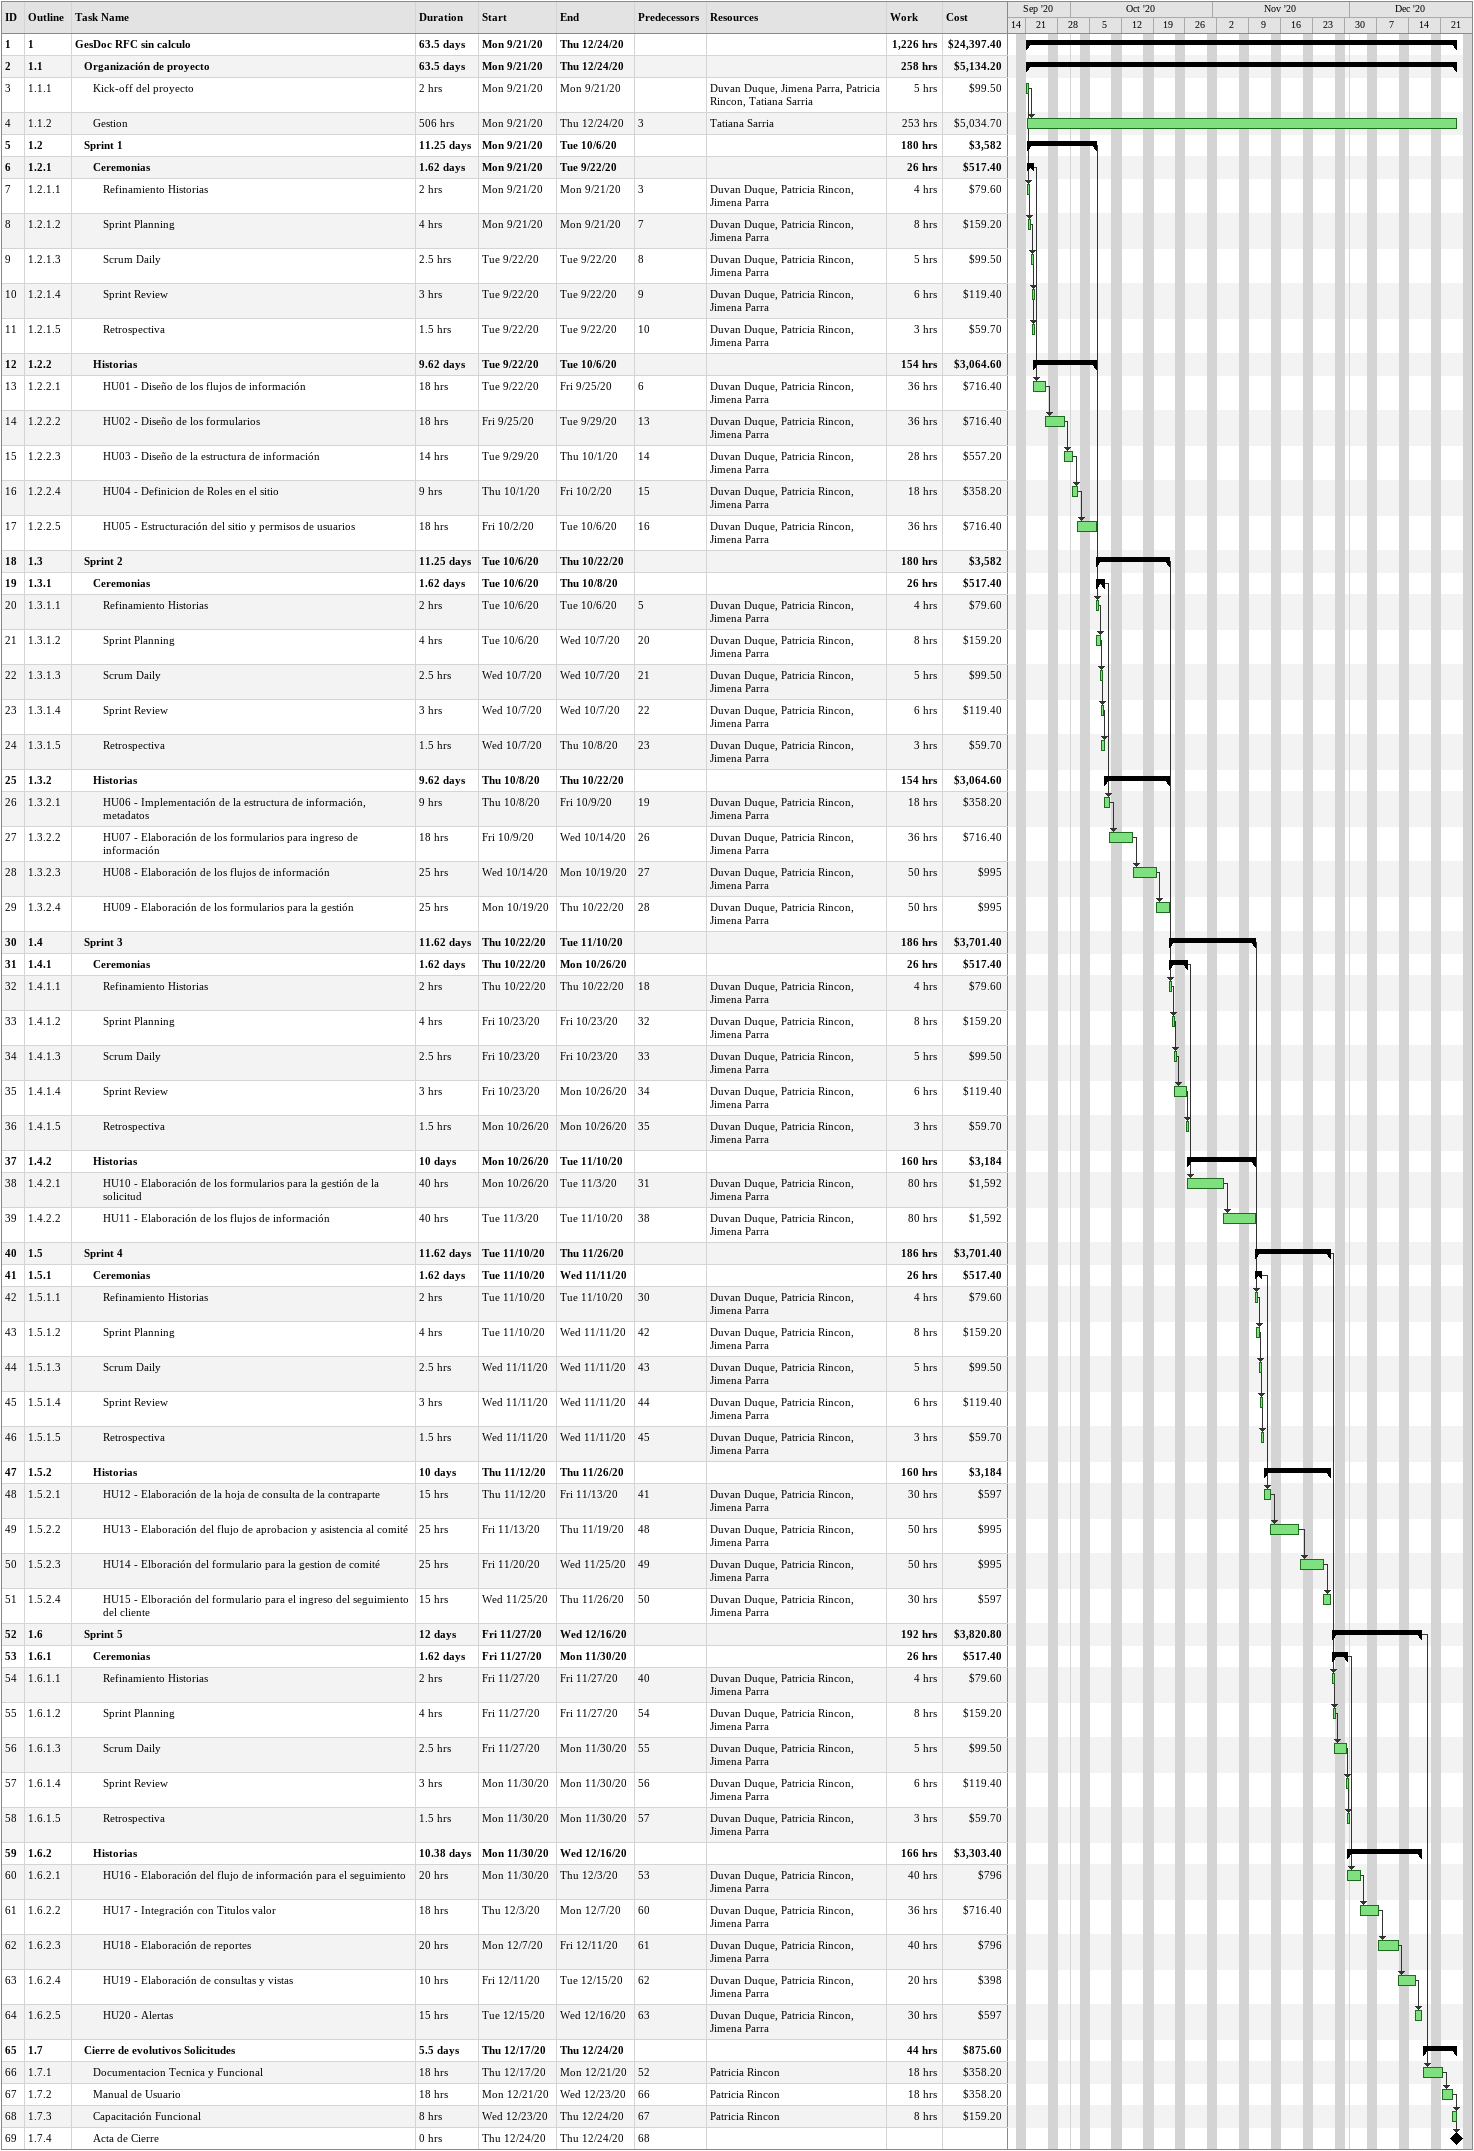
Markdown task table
| ID | WBS | Task | Duration | Start | Finish | Predecessors | Resources | Work (h) | Cost ($) |
|---|---|---|---|---|---|---|---|---|---|
| 1 | 1 | **GesDoc RFC sin calculo** | 63.5d | 2020-09-21 | 2020-12-24 |  |  | 1226 | 24397.40 |
| 2 | 1.1 | **Organización de proyecto** | 63.5d | 2020-09-21 | 2020-12-24 |  |  | 258 | 5134.20 |
| 3 | 1.1.1 | Kick-off del proyecto | 2h | 2020-09-21 | 2020-09-21 |  | Duvan Duque, Jimena Parra, Patricia Rincon, Tatiana Sarria | 5 | 99.50 |
| 4 | 1.1.2 | Gestion | 506h | 2020-09-21 | 2020-12-24 | 3 | Tatiana Sarria | 253 | 5034.70 |
| 5 | 1.2 | **Sprint 1** | 11.25d | 2020-09-21 | 2020-10-06 |  |  | 180 | 3582 |
| 6 | 1.2.1 | **Ceremonias** | 1.62d | 2020-09-21 | 2020-09-22 |  |  | 26 | 517.40 |
| 7 | 1.2.1.1 | Refinamiento Historias | 2h | 2020-09-21 | 2020-09-21 | 3 | Duvan Duque, Patricia Rincon, Jimena Parra | 4 | 79.60 |
| 8 | 1.2.1.2 | Sprint Planning | 4h | 2020-09-21 | 2020-09-21 | 7 | Duvan Duque, Patricia Rincon, Jimena Parra | 8 | 159.20 |
| 9 | 1.2.1.3 | Scrum Daily | 2.5h | 2020-09-22 | 2020-09-22 | 8 | Duvan Duque, Patricia Rincon, Jimena Parra | 5 | 99.50 |
| 10 | 1.2.1.4 | Sprint Review | 3h | 2020-09-22 | 2020-09-22 | 9 | Duvan Duque, Patricia Rincon, Jimena Parra | 6 | 119.40 |
| 11 | 1.2.1.5 | Retrospectiva | 1.5h | 2020-09-22 | 2020-09-22 | 10 | Duvan Duque, Patricia Rincon, Jimena Parra | 3 | 59.70 |
| 12 | 1.2.2 | **Historias** | 9.62d | 2020-09-22 | 2020-10-06 |  |  | 154 | 3064.60 |
| 13 | 1.2.2.1 | HU01 - Diseño de los flujos de información | 18h | 2020-09-22 | 2020-09-25 | 6 | Duvan Duque, Patricia Rincon, Jimena Parra | 36 | 716.40 |
| 14 | 1.2.2.2 | HU02 - Diseño de los formularios | 18h | 2020-09-25 | 2020-09-29 | 13 | Duvan Duque, Patricia Rincon, Jimena Parra | 36 | 716.40 |
| 15 | 1.2.2.3 | HU03 - Diseño de la estructura de información | 14h | 2020-09-29 | 2020-10-01 | 14 | Duvan Duque, Patricia Rincon, Jimena Parra | 28 | 557.20 |
| 16 | 1.2.2.4 | HU04 - Definicion de Roles en el sitio | 9h | 2020-10-01 | 2020-10-02 | 15 | Duvan Duque, Patricia Rincon, Jimena Parra | 18 | 358.20 |
| 17 | 1.2.2.5 | HU05 - Estructuración del sitio y permisos de usuarios | 18h | 2020-10-02 | 2020-10-06 | 16 | Duvan Duque, Patricia Rincon, Jimena Parra | 36 | 716.40 |
| 18 | 1.3 | **Sprint 2** | 11.25d | 2020-10-06 | 2020-10-22 |  |  | 180 | 3582 |
| 19 | 1.3.1 | **Ceremonias** | 1.62d | 2020-10-06 | 2020-10-08 |  |  | 26 | 517.40 |
| 20 | 1.3.1.1 | Refinamiento Historias | 2h | 2020-10-06 | 2020-10-06 | 5 | Duvan Duque, Patricia Rincon, Jimena Parra | 4 | 79.60 |
| 21 | 1.3.1.2 | Sprint Planning | 4h | 2020-10-06 | 2020-10-07 | 20 | Duvan Duque, Patricia Rincon, Jimena Parra | 8 | 159.20 |
| 22 | 1.3.1.3 | Scrum Daily | 2.5h | 2020-10-07 | 2020-10-07 | 21 | Duvan Duque, Patricia Rincon, Jimena Parra | 5 | 99.50 |
| 23 | 1.3.1.4 | Sprint Review | 3h | 2020-10-07 | 2020-10-07 | 22 | Duvan Duque, Patricia Rincon, Jimena Parra | 6 | 119.40 |
| 24 | 1.3.1.5 | Retrospectiva | 1.5h | 2020-10-07 | 2020-10-08 | 23 | Duvan Duque, Patricia Rincon, Jimena Parra | 3 | 59.70 |
| 25 | 1.3.2 | **Historias** | 9.62d | 2020-10-08 | 2020-10-22 |  |  | 154 | 3064.60 |
| 26 | 1.3.2.1 | HU06 - Implementación de la estructura de información, metadatos | 9h | 2020-10-08 | 2020-10-09 | 19 | Duvan Duque, Patricia Rincon, Jimena Parra | 18 | 358.20 |
| 27 | 1.3.2.2 | HU07 - Elaboración de los formularios para ingreso de información | 18h | 2020-10-09 | 2020-10-14 | 26 | Duvan Duque, Patricia Rincon, Jimena Parra | 36 | 716.40 |
| 28 | 1.3.2.3 | HU08 - Elaboración de los flujos de información | 25h | 2020-10-14 | 2020-10-19 | 27 | Duvan Duque, Patricia Rincon, Jimena Parra | 50 | 995 |
| 29 | 1.3.2.4 | HU09 - Elaboración de los formularios para la gestión | 25h | 2020-10-19 | 2020-10-22 | 28 | Duvan Duque, Patricia Rincon, Jimena Parra | 50 | 995 |
| 30 | 1.4 | **Sprint 3** | 11.62d | 2020-10-22 | 2020-11-10 |  |  | 186 | 3701.40 |
| 31 | 1.4.1 | **Ceremonias** | 1.62d | 2020-10-22 | 2020-10-26 |  |  | 26 | 517.40 |
| 32 | 1.4.1.1 | Refinamiento Historias | 2h | 2020-10-22 | 2020-10-22 | 18 | Duvan Duque, Patricia Rincon, Jimena Parra | 4 | 79.60 |
| 33 | 1.4.1.2 | Sprint Planning | 4h | 2020-10-23 | 2020-10-23 | 32 | Duvan Duque, Patricia Rincon, Jimena Parra | 8 | 159.20 |
| 34 | 1.4.1.3 | Scrum Daily | 2.5h | 2020-10-23 | 2020-10-23 | 33 | Duvan Duque, Patricia Rincon, Jimena Parra | 5 | 99.50 |
| 35 | 1.4.1.4 | Sprint Review | 3h | 2020-10-23 | 2020-10-26 | 34 | Duvan Duque, Patricia Rincon, Jimena Parra | 6 | 119.40 |
| 36 | 1.4.1.5 | Retrospectiva | 1.5h | 2020-10-26 | 2020-10-26 | 35 | Duvan Duque, Patricia Rincon, Jimena Parra | 3 | 59.70 |
| 37 | 1.4.2 | **Historias** | 10d | 2020-10-26 | 2020-11-10 |  |  | 160 | 3184 |
| 38 | 1.4.2.1 | HU10 - Elaboración de los formularios para la gestión de la solicitud | 40h | 2020-10-26 | 2020-11-03 | 31 | Duvan Duque, Patricia Rincon, Jimena Parra | 80 | 1592 |
| 39 | 1.4.2.2 | HU11 - Elaboración de los flujos de información | 40h | 2020-11-03 | 2020-11-10 | 38 | Duvan Duque, Patricia Rincon, Jimena Parra | 80 | 1592 |
| 40 | 1.5 | **Sprint 4** | 11.62d | 2020-11-10 | 2020-11-26 |  |  | 186 | 3701.40 |
| 41 | 1.5.1 | **Ceremonias** | 1.62d | 2020-11-10 | 2020-11-11 |  |  | 26 | 517.40 |
| 42 | 1.5.1.1 | Refinamiento Historias | 2h | 2020-11-10 | 2020-11-10 | 30 | Duvan Duque, Patricia Rincon, Jimena Parra | 4 | 79.60 |
| 43 | 1.5.1.2 | Sprint Planning | 4h | 2020-11-10 | 2020-11-11 | 42 | Duvan Duque, Patricia Rincon, Jimena Parra | 8 | 159.20 |
| 44 | 1.5.1.3 | Scrum Daily | 2.5h | 2020-11-11 | 2020-11-11 | 43 | Duvan Duque, Patricia Rincon, Jimena Parra | 5 | 99.50 |
| 45 | 1.5.1.4 | Sprint Review | 3h | 2020-11-11 | 2020-11-11 | 44 | Duvan Duque, Patricia Rincon, Jimena Parra | 6 | 119.40 |
| 46 | 1.5.1.5 | Retrospectiva | 1.5h | 2020-11-11 | 2020-11-11 | 45 | Duvan Duque, Patricia Rincon, Jimena Parra | 3 | 59.70 |
| 47 | 1.5.2 | **Historias** | 10d | 2020-11-12 | 2020-11-26 |  |  | 160 | 3184 |
| 48 | 1.5.2.1 | HU12 - Elaboración de la hoja de consulta de la contraparte | 15h | 2020-11-12 | 2020-11-13 | 41 | Duvan Duque, Patricia Rincon, Jimena Parra | 30 | 597 |
| 49 | 1.5.2.2 | HU13 - Elaboración del flujo de aprobacion y asistencia al comité | 25h | 2020-11-13 | 2020-11-19 | 48 | Duvan Duque, Patricia Rincon, Jimena Parra | 50 | 995 |
| 50 | 1.5.2.3 | HU14 - Elboración del formulario para la gestion de comité | 25h | 2020-11-20 | 2020-11-25 | 49 | Duvan Duque, Patricia Rincon, Jimena Parra | 50 | 995 |
| 51 | 1.5.2.4 | HU15 - Elboración del formulario para el ingreso del seguimiento del cliente | 15h | 2020-11-25 | 2020-11-26 | 50 | Duvan Duque, Patricia Rincon, Jimena Parra | 30 | 597 |
| 52 | 1.6 | **Sprint 5** | 12d | 2020-11-27 | 2020-12-16 |  |  | 192 | 3820.80 |
| 53 | 1.6.1 | **Ceremonias** | 1.62d | 2020-11-27 | 2020-11-30 |  |  | 26 | 517.40 |
| 54 | 1.6.1.1 | Refinamiento Historias | 2h | 2020-11-27 | 2020-11-27 | 40 | Duvan Duque, Patricia Rincon, Jimena Parra | 4 | 79.60 |
| 55 | 1.6.1.2 | Sprint Planning | 4h | 2020-11-27 | 2020-11-27 | 54 | Duvan Duque, Patricia Rincon, Jimena Parra | 8 | 159.20 |
| 56 | 1.6.1.3 | Scrum Daily | 2.5h | 2020-11-27 | 2020-11-30 | 55 | Duvan Duque, Patricia Rincon, Jimena Parra | 5 | 99.50 |
| 57 | 1.6.1.4 | Sprint Review | 3h | 2020-11-30 | 2020-11-30 | 56 | Duvan Duque, Patricia Rincon, Jimena Parra | 6 | 119.40 |
| 58 | 1.6.1.5 | Retrospectiva | 1.5h | 2020-11-30 | 2020-11-30 | 57 | Duvan Duque, Patricia Rincon, Jimena Parra | 3 | 59.70 |
| 59 | 1.6.2 | **Historias** | 10.38d | 2020-11-30 | 2020-12-16 |  |  | 166 | 3303.40 |
| 60 | 1.6.2.1 | HU16 - Elaboración del flujo de información para el seguimiento | 20h | 2020-11-30 | 2020-12-03 | 53 | Duvan Duque, Patricia Rincon, Jimena Parra | 40 | 796 |
| 61 | 1.6.2.2 | HU17 - Integración con Titulos valor | 18h | 2020-12-03 | 2020-12-07 | 60 | Duvan Duque, Patricia Rincon, Jimena Parra | 36 | 716.40 |
| 62 | 1.6.2.3 | HU18 - Elaboración de reportes | 20h | 2020-12-07 | 2020-12-11 | 61 | Duvan Duque, Patricia Rincon, Jimena Parra | 40 | 796 |
| 63 | 1.6.2.4 | HU19 - Elaboración de consultas y vistas | 10h | 2020-12-11 | 2020-12-15 | 62 | Duvan Duque, Patricia Rincon, Jimena Parra | 20 | 398 |
| 64 | 1.6.2.5 | HU20 - Alertas | 15h | 2020-12-15 | 2020-12-16 | 63 | Duvan Duque, Patricia Rincon, Jimena Parra | 30 | 597 |
| 65 | 1.7 | **Cierre de evolutivos Solicitudes** | 5.5d | 2020-12-17 | 2020-12-24 |  |  | 44 | 875.60 |
| 66 | 1.7.1 | Documentacion Tecnica y Funcional | 18h | 2020-12-17 | 2020-12-21 | 52 | Patricia Rincon | 18 | 358.20 |
| 67 | 1.7.2 | Manual de Usuario | 18h | 2020-12-21 | 2020-12-23 | 66 | Patricia Rincon | 18 | 358.20 |
| 68 | 1.7.3 | Capacitación Funcional | 8h | 2020-12-23 | 2020-12-24 | 67 | Patricia Rincon | 8 | 159.20 |
| 69 | 1.7.4 | Acta de Cierre | 0h | 2020-12-24 | 2020-12-24 | 68 |  |  |  |
